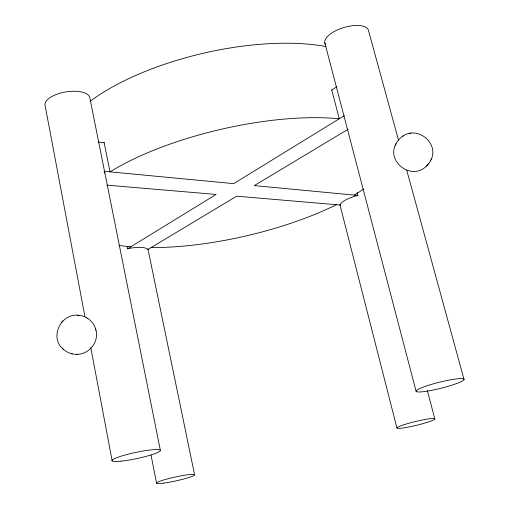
<?xml version="1.0" encoding="UTF-8"?>
<svg xmlns="http://www.w3.org/2000/svg" width="509" height="509" viewBox="0 0 509 509"><rect width="100%" height="100%" fill="white"/><g stroke="black" fill="none" stroke-linecap="round" stroke-linejoin="round"><path stroke-width="0.76" d="M340.152 205.025L340.216 204.733A18.489 5.421 -14.8 0 1 356.987 195.679L357.891 195.45L357.108 192.447M426.389 166.119C446.565 146.484 414.504 119.691 398.191 140.503C382.698 159.12 410.941 182.438 426.707 165.794M431.091 159.279L431.301 158.814M430.525 160.577L430.716 160.138M396.123 143.716L395.334 145.479M77.89 315.243C60.711 313.461 49.233 337.601 63.154 349.123M427.935 164.471L427.28 165.202M428.483 163.79L428.807 163.395M62.893 320.88L61.621 322.248M331.505 90.163L336.837 86.74M403.707 135.693L402.434 136.501M127.396 248.907L216.071 194.444L106.845 185.136M344.415 115.619L233.682 183.634L103.995 171.291M354.181 195.1L356.065 193.961A164.84 54.756 -13 0 0 363.712 189.024M147.559 249.709L236.653 196.2L340.203 205.025M348.073 129.28L254.309 185.594L357.929 195.456M336.436 204.707L334.248 205.776A164.84 54.756 -13 0 1 153.502 247.603L151.058 247.609M409.885 133.371L410.897 133.199M77.228 354.334C89.209 354.296 99.28 341.724 95.921 329.991M62.881 348.875C66.52 352.374 71.559 354.398 76.617 354.34M76.21 354.347L77.533 354.328M78.583 315.294C86.842 315.854 94.305 322.229 96.016 330.354M77.521 315.217L79.035 315.326M130.864 246.782L128.662 246.585A164.84 54.756 -13 0 1 118.877 245.414M98.148 142.017L104.46 142.749M71.839 353.793L72.214 353.87M86.218 317.533L86.543 317.731M87.472 318.278L87.828 318.494M147.877 249.518L147.686 249.283A18.483 5.421 -11.2 0 0 128.612 248.532L127.702 248.723L127.237 246.439M160.348 450.28L89.743 97.378A22.72 9.684 -9.4 0 0 64.439 92.18A22.72 9.684 -9.4 0 0 45.206 105.948L84.927 316.553M95.507 328.521L95.609 328.884M398.617 140.554L368.624 31.024A22.727 9.69 -16.6 0 0 343.314 27.683A22.727 9.69 -16.6 0 0 325.486 44.474M406.793 170.426L464.049 379.529A24.718 3.124 -14 0 1 427.369 391.122A24.718 3.124 -14 0 1 428.769 385.211A24.718 3.124 -14 0 1 464.049 379.529M427.299 390.479L434.826 418.913A19.488 1.96 -13.6 0 1 406.271 427.471A19.488 1.96 -13.6 0 1 406.551 423.914A19.488 1.96 -13.6 0 1 434.826 418.913M324.831 42.915L416.063 391.186M331.766 89.998L339.274 118.782L336.602 118.533A164.84 54.756 -13 0 0 112.292 170.47L110.014 171.864L104.141 142.711M339.904 204.663L396.944 428.018M147.947 249.086L194.603 474.77M151.033 455.135L156.587 483.206M90.812 347.755L112.145 460.861M90.316 101.157A162.123 63.332 -13 0 1 268.784 43.704L273.734 43.469A162.123 63.332 -13 0 1 326.002 46.561M104.619 171.737A23.134 8.405 -10 0 1 104.676 173.206M163.733 483.105A19.476 1.96 -12.4 0 0 194.4 475.164A19.476 1.96 -12.4 0 0 168.613 478.606A19.476 1.96 -12.4 0 0 163.733 483.105M121.715 461.103A24.706 3.118 -12 0 0 160.214 450.866A24.706 3.118 -12 0 0 126.703 454.575A24.706 3.118 -12 0 0 121.715 461.103"/></g></svg>
